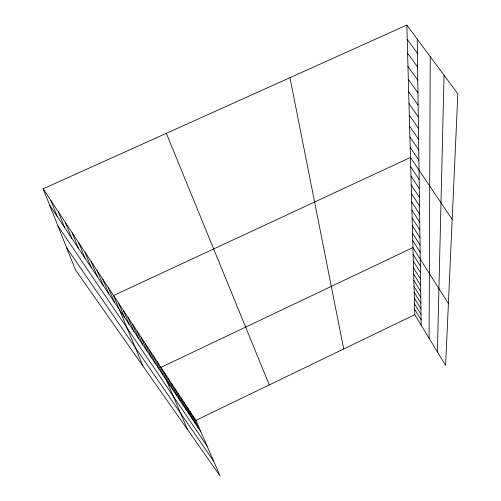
<?xml version="1.0" encoding="UTF-8"?>
<svg xmlns="http://www.w3.org/2000/svg" width="501" height="501" viewBox="0 0 501 501"><rect width="100%" height="100%" fill="white"/><g stroke="black" fill="none" stroke-linecap="round" stroke-linejoin="round"><path stroke-width="0.75" d="M429.1 338.244L430.24 56.626M437.411 351.927L444.049 75.244M195.885 420.339L414.79 314.672L406.825 25.05L43.161 188.796L75.469 269.914L220.077 475.95L195.885 420.339L43.161 188.796M406.825 25.05L457.839 93.844L445.614 365.442L414.79 314.672M407.219 39.397L417.408 53.288M407.595 53.206L417.596 66.984M407.964 66.501L417.778 80.16M408.315 79.315L417.953 92.854M408.653 91.67L418.122 105.091M408.985 103.594L418.285 116.896M409.298 115.105L418.441 128.287M409.605 126.227L418.598 139.291M66.721 247.951L213.633 461.139M409.899 136.973L418.742 149.924M410.187 147.369L418.886 160.207M57.972 225.982L207.113 446.147M452.184 219.413L410.463 157.433L113.558 295.521L142.935 366.037M410.726 166.896L419.155 179.502M49.731 205.285L200.888 431.849M410.977 176.07L419.281 188.564M411.221 184.969L419.4 197.35M411.459 193.605L419.519 205.88M411.69 201.991L419.631 214.159M411.91 210.138L419.744 222.194M412.129 218.054L419.851 230.003M412.342 225.751L419.957 237.599M412.548 233.234L420.057 244.976M412.749 240.518L420.157 252.16M448.401 303.562L412.943 247.6L160.934 367.358L187.562 429.614M413.131 254.502L420.352 265.943M413.319 261.228L420.439 272.569M413.5 267.772L420.533 279.019M413.676 274.16L420.621 285.307M413.845 280.378L420.702 291.432M414.014 286.447L420.784 297.412M414.177 292.371L420.865 303.237M414.333 298.145L420.946 308.923M414.49 303.788L421.022 314.478M414.64 309.292L421.097 319.895M193.092 416.106L198.139 427.722M190.23 411.766L195.315 423.495M187.293 407.319L192.428 419.162M184.287 402.76L189.459 414.722M181.205 398.088L186.422 410.162M178.043 393.298L183.303 405.491M174.799 388.375L180.103 400.694M171.474 383.328L176.822 395.771M168.054 378.149L173.446 390.717M164.541 372.825L169.983 385.526M157.226 361.735L162.762 374.698M153.412 355.954L158.992 369.055M149.492 350.011L155.122 363.25M145.459 343.893L151.133 357.269M141.301 337.593L147.025 351.12M137.024 331.105L142.798 344.776M132.615 324.423L138.439 338.244M128.074 317.534L133.942 331.505M123.384 310.426L129.308 324.554M118.549 303.092L124.517 317.383M108.241 287.468L114.316 302.084M102.743 279.126L108.867 293.918M97.05 270.502L103.225 285.47M91.157 261.566L97.382 276.709M85.045 252.304L91.326 267.628M166.357 133.322L269.281 384.912M78.713 242.697L85.038 258.209M72.138 232.727L78.519 248.433M65.312 222.381L71.737 238.276M58.216 211.622L64.692 227.711M50.839 200.438L57.364 216.726M289.96 77.668L343.705 348.99M417.208 39.053L421.172 325.187"/></g></svg>
